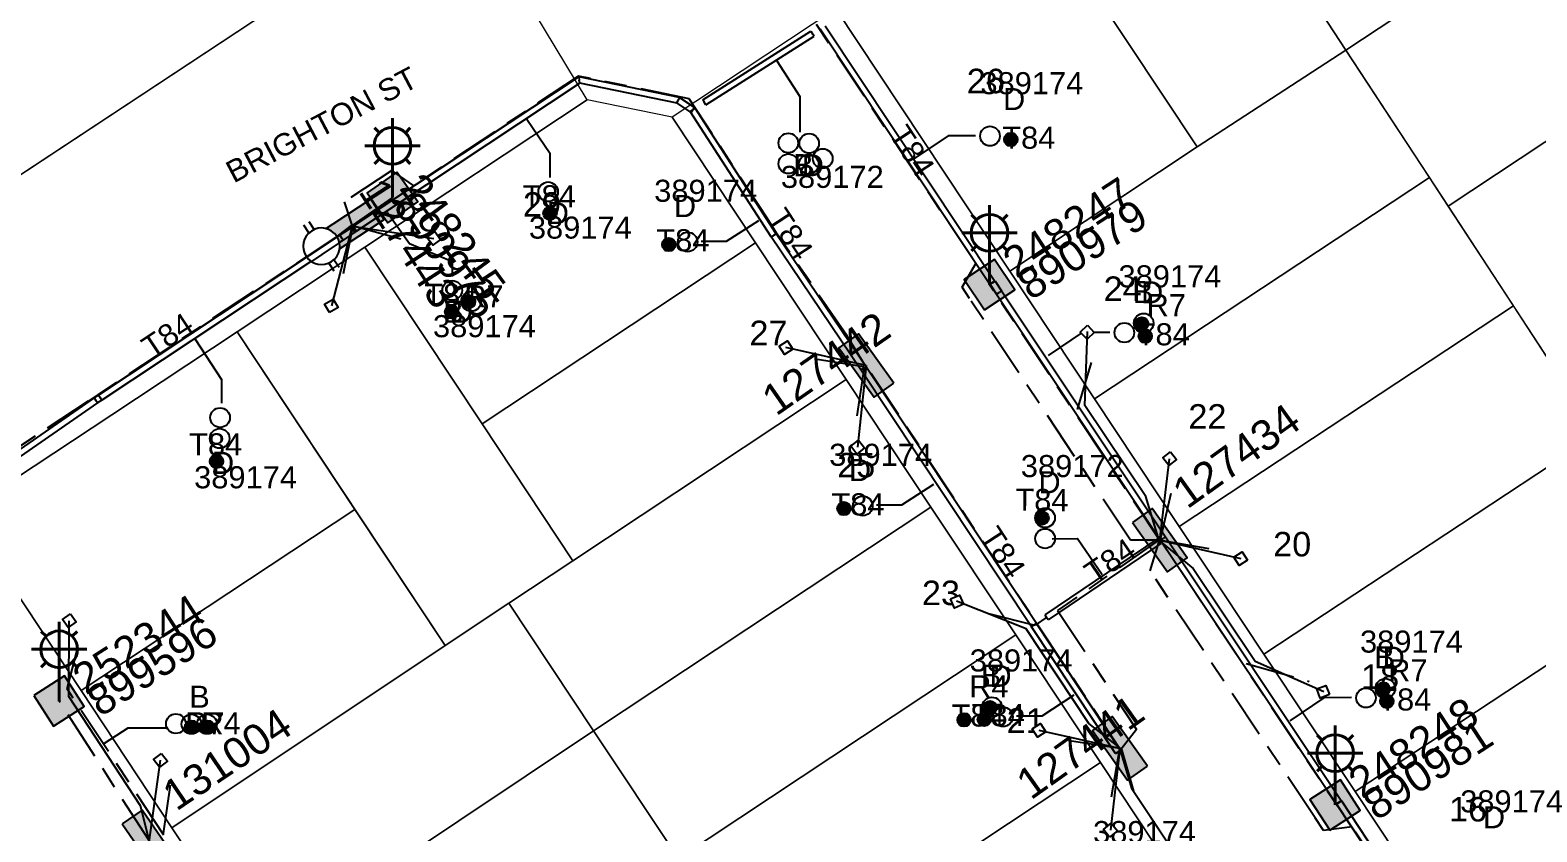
# Model space of a CAD drawing. Header units: metres. Extents: x 302064 to 304096, y 6268242 to 6271990.
# Drawn here: x 302904.3 to 303027.2, y 6270775.9 to 6270841.3 of the extents above; entities that cross this region are included whole.
import ezdxf
from ezdxf.enums import TextEntityAlignment as Align

# ---------------------------------------------------------------- set-up
doc = ezdxf.new("R2010")
doc.units = ezdxf.units.M
doc.linetypes.add('Cable Exist UG', pattern=[8.2, 4, -1.2, 1.8, -1.2])
doc.layers.get('0').update_dxf_attribs({"color": 6})
for name, color, linetype in [('_User Miscellaneous12', 7, 'Continuous'), ('_User_LV_Exist', 7, 'Continuous'), ('Duct_SP_EXT', 7, 'Continuous'), ('Equip_LV_EXT', 7, 'Continuous'), ('Equip_SP_SL_EXT', 7, 'Continuous'), ('Mains_LV_EXT', 5, 'Continuous'), ('Mains_LV_SL_EXT', 4, 'Continuous'), ('Services_SP_EXT', 7, 'Continuous'), ('SupportsUG_SP_LV_EXT', 7, 'Continuous'), ('SupportsUG_SP_LV_SL_EXT', 7, 'Continuous'), ('Trench_SP_EXT', 7, 'Continuous')]:
    doc.layers.add(name, color=color, linetype=linetype)
doc.layers.add('Cadastre Land Parcels_SP_EXT', color=7, linetype='Continuous', lineweight=5)
doc.layers.add('Cadastre Roads_SP_EXT', color=9, linetype='Continuous', lineweight=5)
doc.styles.add('COLUMN_LABEL', font='arial.ttf')
doc.styles.add('iecARIAL', font='arial.ttf', dxfattribs={"height": 2})
doc.styles.add('POLE_LABEL', font='arial.ttf')
doc.styles.get("Standard").update_dxf_attribs({"font": 'arial.ttf'})

# ---------------------------------------------------------------- blocks, each defined once
blk = doc.blocks.new('COLUMN_EXT')
blk.add_hatch(color=256).paths.add_polyline_path([(-1.49, 1.48), (-1.49, -1.49), (1.48, -1.49), (1.48, 1.48)])
blk.add_lwpolyline([(-1.49, -1.49), (1.48, -1.49), (1.48, 1.48), (-1.49, 1.48)], close=True)
for tag, height, style, flags, p in [('ASSET_NUM', 2.5, 'COLUMN_LABEL', 8, (2, 2)), ('STRUCTURE_PLANT_NUMBER', 0.2, 'POLE_LABEL', 9, (1.81, 0.03)), ('STREET_CODE', 0.2, 'COLUMN_LABEL', 9, (1.81, -0.2))]:
    blk.add_attdef(tag, text='', height=height, dxfattribs=dict(style=style, flags=flags)).set_placement(p, align=Align.MIDDLE_LEFT)
at = {"flags": 9}
for tag, p in [('COLUMN_TYPE', (1.81, -0.4)), ('OWNED_BY', (1.81, -0.6)), ('STATE', (1.81, -0.8)), ('USAGE', (1.81, -1)), ('LEGEND', (1.81, -1.2)), ('STREETNAME', (1.81, -1.6)), ('SUBURB', (1.81, -1.8)), ('LOCATION', (1.81, -1.4)), ('NOTES', (1.81, -2))]:
    blk.add_attdef(tag, text='', height=0.2, dxfattribs=at).set_placement(p, align=Align.MIDDLE_LEFT)
at = {"flags": 1}
blk.add_attdef('Z', (1.81, -2.35), '', height=0.2, dxfattribs=at)
blk = doc.blocks.new('PILLAR_EXT')
blk.add_hatch(color=256).paths.add_polyline_path([(-2.475, 0.99), (-2.475, -0.99), (2.475, -0.99), (2.475, 0.99)])
blk.add_lwpolyline([(-2.475, -0.99), (2.475, -0.99), (2.475, 0.99), (-2.475, 0.99)], close=True)
at = {"style": 'iecARIAL', "flags": 8}
blk.add_attdef('ASSET_NUM', (1.5, 3.5), '', height=2.5, dxfattribs=at)
for tag, p, flags in [('OWNED_BY', (0, -0.2), 9), ('STATE', (0, -0.4), 9), ('SUPPORT_TYPE', (0, -0.6), 9), ('USAGE', (0, -0.8), 9), ('LEGEND', (0, -1), 9), ('LOCATION', (0, -1.2), 9), ('NOTES', (0, -1.4), 9), ('STREETNAME', (0, -1.8), 9), ('SUBURB', (0, -2), 1), ('PARENT', (0, -1.6), 9)]:
    blk.add_attdef(tag, p, '', height=0.2, dxfattribs=dict(flags=flags))
blk = doc.blocks.new('DUCT_EXT')
blk.add_circle((0, 0.8), 0.8)
at = {"flags": 1}
blk.add_attdef('Z', (0, 0), '', height=0.2, dxfattribs=at)
at = {"flags": 9}
for tag, p in [('DUCT_CODE', (0, 0)), ('XSECT_TYPE', (0, -0.2)), ('STATE', (0, -0.6)), ('FB_REFERENCE', (0, -0.4)), ('NOTES', (0, -0.8))]:
    blk.add_attdef(tag, text='', height=0.2, dxfattribs=at).set_placement(p, align=Align.MIDDLE_LEFT)
blk = doc.blocks.new('SL_LANTERN_EXT')
at = {"lineweight": 40}
for p, q in [((0, 1.97), (0, 6.47)), ((-1.46, 5.68), (-1.06, 5.28)), ((1.46, 5.68), (1.06, 5.28)), ((-2.25, 4.22), (2.25, 4.22)), ((-1.46, 2.76), (-1.06, 3.16)), ((0, 0), (0, 2.72)), ((1.46, 2.76), (1.06, 3.16))]:
    blk.add_line(p, q, dxfattribs=at)
blk.add_circle((0, 4.22), 1.5, dxfattribs=at)
at = {"style": 'iecARIAL', "flags": 8}
blk.add_attdef('ASSET_NUM', (1.5, 1.5), '', height=2.5, dxfattribs=at)
for tag, p, height, flags in [('CONSTRUCTED_VOLTAGE', (0.98, -0.65), 0.2, 9), ('CONTROL_TYPE', (0.98, -0.85), 0.2, 9), ('LANTERN_PURPOSE', (0.98, -1.05), 0.2, 9), ('LANTERN_TYPE', (0.98, -1.25), 0.2, 9), ('LNUMBER', (2.18, -3.25), 2.5, 8), ('OPERATING_VOLTAGE', (0.98, -1.65), 0.2, 9), ('ORIENTATION', (0.98, -1.85), 0.2, 9), ('OWNED_BY', (0.98, -2.05), 0.2, 9), ('STATE', (0.98, -2.25), 0.2, 9), ('NO_PHASES', (0.98, -1.45), 0.2, 9), ('USAGE', (0.98, -2.45), 0.2, 9), ('CEXIST', (0.98, -2.65), 0.2, 9), ('CNEW', (0.98, -2.85), 0.2, 9), ('CNUMBER', (0.98, -3.05), 0.2, 9), ('CREMOVE', (0.98, -3.25), 0.2, 9), ('CREPLACE', (0.98, -3.45), 0.2, 9), ('LKINGHEIGHT', (0.98, -3.65), 0.2, 9), ('LBRACKET', (0.98, -3.85), 0.2, 9), ('LBRACKETVOCAB', (0.98, -4.05), 0.2, 9), ('LCATEGORY', (0.98, -4.25), 0.2, 9), ('LCHARGE1', (0.98, -4.45), 0.2, 9), ('LCHARGE1PERCENT', (0.98, -4.65), 0.2, 9), ('LCHARGE2', (0.98, -4.85), 0.2, 9), ('LCHARGE2PERCENT', (0.98, -5.05), 0.2, 9), ('LCHARGE3', (0.98, -5.25), 0.2, 9), ('LCHARGE3PERCENT', (0.98, -5.45), 0.2, 9), ('LEXIST', (0.98, -5.65), 0.2, 9), ('LLAMP', (0.98, -5.85), 0.2, 9), ('LLAMPVOCAB', (0.98, -6.05), 0.2, 9), ('LMAST', (0.98, -6.25), 0.2, 9), ('LMASTVOCAB', (0.98, -6.45), 0.2, 9), ('LNEW', (0.98, -6.65), 0.2, 9), ('LANTNUMBER', (0.98, -6.85), 0.2, 9), ('LOUTREACH', (0.98, -7.25), 0.2, 9), ('LOUTREACHVOCAB', (0.98, -7.45), 0.2, 9), ('LRATECODE', (0.98, -7.65), 0.2, 9), ('LREMOVE', (0.98, -7.85), 0.2, 9), ('LREPLACE', (0.98, -8.05), 0.2, 9), ('LTYPE', (0.98, -8.25), 0.2, 9), ('LTYPEVOCAB', (0.98, -8.45), 0.2, 9), ('LEGEND', (0.98, -8.65), 0.2, 9), ('STREETNAME', (0.98, -9.25), 0.2, 9), ('SUBURB', (0.98, -9.45), 0.2, 1), ('LOCATION', (0.98, -8.85), 0.2, 9), ('NOTES', (0.98, -9.05), 0.2, 9)]:
    blk.add_attdef(tag, p, '', height=height, dxfattribs=dict(flags=flags))
blk = doc.blocks.new('CCP_EXT')
at = {"flags": 9}
for tag, p in [('STATE', (0, -1.8)), ('LEGEND', (0, -1.4)), ('LIFE_SUPPORT', (0, -1.6)), ('NOTES', (0, -2))]:
    blk.add_attdef(tag, text='', height=0.2, dxfattribs=at).set_placement(p, align=Align.MIDDLE_LEFT)
blk.add_wipeout([(0, 0.57), (0.57, 0), (0, -0.57), (-0.57, 0)])
blk.add_lwpolyline([(-0.57, 0), (0, 0.57), (0.57, 0), (0, -0.57), (-0.57, 0)])
at = {"flags": 1}
blk.add_attdef('Z', (0, 0), '', height=0.2, dxfattribs=at)
at = {"flags": 9}
for tag, p in [('CCP_TYPE', (0, 0)), ('CONSTRUCTED_VOLTAGE', (0, -0.2)), ('OPERATING_VOLTAGE', (0, -0.6)), ('ORIENTATION', (0, -0.8)), ('OWNED_BY', (0, -1)), ('NO_PHASES', (0, -0.4)), ('USAGE', (0, -1.2))]:
    blk.add_attdef(tag, text='', height=0.2, dxfattribs=at).set_placement(p, align=Align.MIDDLE_LEFT)
blk = doc.blocks.new('LV_UG_LINKS_OPEN_EXT')
for p, q in [((-0.25, 1.47), (-0.25, 2.22)), ((0.25, 1.47), (0.25, 2.22)), ((-0.25, -1.47), (-0.25, -2.22)), ((0.25, -1.47), (0.25, -2.22))]:
    blk.add_line(p, q)
at = {"flags": 9}
for tag, p in [('ACTUAL_STATUS', (0, 0)), ('CONSTRUCTED_VOLTAGE', (0, -0.2)), ('OPERATING_VOLTAGE', (0, -0.6)), ('ORIENTATION', (0, -0.8)), ('STATE', (0, -1)), ('SWITCH_TYPE', (0, -1.2)), ('NO_PHASES', (0, -0.4)), ('USAGE', (0, -1.4)), ('NOTES', (0, -1.6))]:
    blk.add_attdef(tag, text='', height=0.2, dxfattribs=at).set_placement(p, align=Align.MIDDLE_LEFT)
at = {"flags": 1}
blk.add_attdef('Z', (0, 0), '', height=0.2, dxfattribs=at)
blk.add_wipeout([(-0.25, 1.47), (-0.43, 1.43), (-0.61, 1.36), (-0.77, 1.28), (-0.93, 1.17), (-1.07, 1.05), (-1.19, 0.9), (-1.29, 0.75), (-1.38, 0.58), (-1.44, 0.4), (-1.48, 0.22), (-1.49, 0.03), (-1.49, -0.16), (-1.45, -0.34), (-1.4, -0.52), (-1.32, -0.69), (-1.23, -0.85), (-1.11, -1), (-0.98, -1.13), (-0.83, -1.24), (-0.66, -1.34), (-0.49, -1.41), (-0.31, -1.46), (-0.13, -1.49), (0.06, -1.49), (0.25, -1.47), (0.43, -1.43), (0.61, -1.36), (0.77, -1.28), (0.93, -1.17), (1.07, -1.05), (1.19, -0.9), (1.29, -0.75), (1.38, -0.58), (1.44, -0.4), (1.48, -0.22), (1.49, -0.03), (1.49, 0.16), (1.45, 0.34), (1.4, 0.52), (1.32, 0.69), (1.23, 0.85), (1.11, 1), (0.98, 1.13), (0.83, 1.24), (0.66, 1.34), (0.49, 1.41), (0.31, 1.46), (0.13, 1.49), (-0.06, 1.49)])
blk.add_lwpolyline([(0, -1.49, 1), (0, 1.49, 1)], format="xyb", close=True)
blk = doc.blocks.new('CABLE_LARGE_EXT')
h = blk.add_hatch(color=256)
edge = h.paths.add_edge_path()
edge.add_arc((0, 0.55), 0.55, 0, 360)
blk.add_circle((0, 0.55), 0.55)
at = {"flags": 1}
blk.add_attdef('Z', (0, 0), '', height=0.2, dxfattribs=at)
at = {"flags": 9}
for tag, p in [('COND_CODE', (0, 0)), ('STATE', (0, -0.4)), ('XSECT_SIZE', (0, -0.6)), ('FB_REFERENCE', (0, -0.2)), ('NOTES', (0, -0.8))]:
    blk.add_attdef(tag, text='', height=0.2, dxfattribs=at).set_placement(p, align=Align.MIDDLE_LEFT)

msp = doc.modelspace()

# ---------------------------------------------------------------- linework, layer by layer
at = {"layer": '_User Miscellaneous12'}
for p, q in [((302959.1448, 6270835.587), (302967.9637, 6270841.1692)), ((302967.9637, 6270841.1692), (302968.0921, 6270840.9664)), ((302968.2204, 6270840.7636), (302968.0921, 6270840.9664)), ((302968.721, 6270841.3579), (302982.5705, 6270820.5412)), ((302969.1207, 6270841.6238), (302982.9722, 6270820.8039)), ((302959.4016, 6270835.1814), (302968.2204, 6270840.7636)), ((302949.0292, 6270837.4448), (302933.8534, 6270827.3893)), ((302957.2471, 6270835.7689), (302949.0292, 6270837.4448)), ((302949.0292, 6270837.4448), (302949.0788, 6270837.1897)), ((302949.1283, 6270836.9347), (302934.1186, 6270826.9892)), ((302949.1283, 6270836.9347), (302949.0788, 6270837.1897)), ((302957.0588, 6270835.3174), (302949.1283, 6270836.9347)), ((302957.0196, 6270835.3436), (302957.153, 6270835.5431)), ((302958.1945, 6270834.5585), (302957.0196, 6270835.3436)), ((302957.0196, 6270835.3436), (302957.0588, 6270835.3174)), ((302957.0588, 6270835.3174), (302957.153, 6270835.5431)), ((302957.2471, 6270835.7689), (302957.153, 6270835.5431)), ((302957.2863, 6270835.7427), (302957.153, 6270835.5431)), ((302957.2863, 6270835.7427), (302957.2471, 6270835.7689)), ((302958.4612, 6270834.9576), (302957.2863, 6270835.7427)), ((302958.4612, 6270834.9576), (302958.3279, 6270834.7581)), ((302958.5296, 6270834.8881), (302958.3279, 6270834.7581)), ((302965.1244, 6270824.6584), (302958.5296, 6270834.8881)), ((302959.1448, 6270835.587), (302959.2732, 6270835.3842)), ((302959.4016, 6270835.1814), (302959.2732, 6270835.3842)), ((302958.1262, 6270834.628), (302958.3279, 6270834.7581)), ((302964.7238, 6270824.3939), (302958.1262, 6270834.628)), ((302958.1945, 6270834.5585), (302958.3279, 6270834.7581)), ((302933.8534, 6270827.3893), (302933.986, 6270827.1893)), ((302933.8534, 6270827.3893), (302933.986, 6270827.1893)), ((302934.1186, 6270826.9892), (302933.986, 6270827.1893)), ((302934.1186, 6270826.9892), (302933.986, 6270827.1893)), ((302964.7238, 6270824.3939), (302964.9241, 6270824.5261)), ((302965.1244, 6270824.6584), (302964.9241, 6270824.5261)), ((302982.5705, 6270820.5412), (302982.7714, 6270820.6726)), ((302982.5705, 6270820.5412), (302982.584, 6270820.5201)), ((302982.584, 6270820.5201), (302982.7859, 6270820.6499)), ((302982.586, 6270820.5171), (302982.7859, 6270820.6499)), ((302982.586, 6270820.5171), (302983.1076, 6270819.7314)), ((302982.9722, 6270820.8039), (302982.7714, 6270820.6726)), ((302982.9859, 6270820.7826), (302982.7859, 6270820.6499)), ((302982.9879, 6270820.7796), (302982.7859, 6270820.6499)), ((302982.9722, 6270820.8039), (302982.9879, 6270820.7796)), ((302982.9859, 6270820.7826), (302983.5075, 6270819.9969)), ((302983.1076, 6270819.7314), (302983.3076, 6270819.8641)), ((302983.1076, 6270819.7314), (302983.1077, 6270819.7312)), ((302983.1077, 6270819.7312), (302983.3076, 6270819.8641)), ((302983.5074, 6270819.9971), (302983.3076, 6270819.8641)), ((302983.5075, 6270819.9969), (302983.3076, 6270819.8641)), ((302983.5075, 6270819.9969), (302983.5074, 6270819.9971)), ((302972.0469, 6270813.5623), (302972.2469, 6270813.695)), ((302972.0481, 6270813.5606), (302972.2469, 6270813.695)), ((302972.4457, 6270813.8295), (302972.2469, 6270813.695)), ((302972.4469, 6270813.8277), (302972.2469, 6270813.695)), ((302909.8734, 6270811.5002), (302909.5223, 6270811.2676)), ((302909.8734, 6270811.5002), (302910.006, 6270811.3001)), ((302909.5223, 6270811.2676), (302909.5203, 6270811.2662)), ((302909.5203, 6270811.2662), (302909.6549, 6270811.0675)), ((302909.5223, 6270811.2676), (302909.6549, 6270811.0675)), ((302909.7874, 6270810.8674), (302909.6549, 6270811.0675)), ((302909.7894, 6270810.8688), (302909.6549, 6270811.0675)), ((302910.1385, 6270811.1001), (302909.7874, 6270810.8674)), ((302909.7874, 6270810.8674), (302909.7894, 6270810.8688)), ((302910.1385, 6270811.1001), (302910.006, 6270811.3001)), ((302996.246, 6270799.799), (302987.0547, 6270793.5721)), ((302996.5153, 6270799.4016), (302987.3239, 6270793.1747)), ((302996.246, 6270799.799), (302996.3807, 6270799.6003)), ((302996.5153, 6270799.4016), (302996.3807, 6270799.6003)), ((302996.4864, 6270799.6723), (302996.6861, 6270799.8055)), ((302996.4864, 6270799.6724), (302996.6861, 6270799.8055)), ((302996.8858, 6270799.9386), (302996.6861, 6270799.8055)), ((302996.8858, 6270799.9386), (302996.6861, 6270799.8055)), ((302987.0547, 6270793.5721), (302987.1893, 6270793.3734)), ((302987.3239, 6270793.1747), (302987.1893, 6270793.3734)), ((302985.9549, 6270792.6006), (302986.1549, 6270792.7333)), ((302985.9549, 6270792.6006), (302986.1549, 6270792.7333)), ((302986.3548, 6270792.866), (302986.1549, 6270792.7333)), ((302986.3549, 6270792.866), (302986.1549, 6270792.7333)), ((302992.8147, 6270782.2633), (302993.0147, 6270782.396)), ((302993.2147, 6270782.5287), (302993.0147, 6270782.396)), ((303010.8064, 6270778.1835), (303011.0067, 6270778.3157)), ((303010.8353, 6270778.1394), (303011.0361, 6270778.2707)), ((303010.8359, 6270778.1384), (303011.0361, 6270778.2707)), ((303011.207, 6270778.448), (303011.0067, 6270778.3157)), ((303011.2363, 6270778.4031), (303011.0361, 6270778.2707)), ((303011.237, 6270778.4021), (303011.0361, 6270778.2707)), ((303011.207, 6270778.448), (303011.237, 6270778.4021)), ((303011.2363, 6270778.4031), (303025.1207, 6270757.402)), ((303010.8064, 6270778.1835), (303010.8353, 6270778.1394)), ((303010.8359, 6270778.1384), (303024.7203, 6270757.1373))]:
    msp.add_line(p, q, dxfattribs=at)
at = {"layer": '_User_LV_Exist', "linetype": 'Cable Exist UG'}
msp.add_lwpolyline([(302996.3754, 6270799.7071), (302988.0896, 6270793.9379), (302988.0896, 6270793.9379), (302994.5108, 6270784.2399), (302993.2666, 6270782.6271)], dxfattribs=at)
at = {"layer": 'Cadastre Land Parcels_SP_EXT', "linetype": 'Continuous'}
for points in [[(302950.109, 6270860.226), (302889.722, 6270951.817), (302859.231, 6270931.444), (302822.447, 6270907.163), (302846.934, 6270870.144), (302882.874, 6270815.858), (302950.109, 6270860.226)], [(303025.1851, 6270848.6413), (303008.3222, 6270874.4059), (302994.7349, 6270865.4022), (303011.6018, 6270839.6416), (303025.1851, 6270848.6413)], [(303011.6018, 6270839.6416), (302994.7349, 6270865.4022), (302982.5091, 6270857.3016), (302999.4734, 6270831.7389), (303011.6018, 6270839.6416)], [(302999.4734, 6270831.7389), (302982.5091, 6270857.3016), (302971.3932, 6270849.936), (302969.9893, 6270843.0079), (302984.1858, 6270821.6091), (302999.4734, 6270831.7389)], [(303047.4428, 6270845.1489), (303039.1153, 6270857.8718), (303025.1851, 6270848.6413), (303011.6018, 6270839.6416), (303019.931, 6270826.9207), (303047.4428, 6270845.1489)], [(303056.2373, 6270831.7126), (303047.4428, 6270845.1489), (303019.931, 6270826.9207), (303028.7271, 6270813.4864), (303056.2373, 6270831.7126)], [(303018.4116, 6270829.2405), (303011.6018, 6270839.6416), (302999.4734, 6270831.7389), (302984.1858, 6270821.6091), (302991.0957, 6270811.1933), (303018.4116, 6270829.2405)], [(302963.4479, 6270823.9312), (302956.6538, 6270834.1713), (302949.7199, 6270835.5762), (302931.5886, 6270823.5617), (302941.1473, 6270809.1537), (302963.4479, 6270823.9312)], [(303025.266, 6270818.7718), (303019.931, 6270826.9207), (303018.4116, 6270829.2405), (302991.0957, 6270811.1933), (302998.0055, 6270800.7784), (303025.266, 6270818.7718)], [(302970.8495, 6270812.7726), (302963.4479, 6270823.9312), (302941.1473, 6270809.1537), (302948.5497, 6270797.9971), (302970.8495, 6270812.7726)], [(302943.3395, 6270794.5451), (302948.5497, 6270797.9971), (302941.1473, 6270809.1537), (302931.5886, 6270823.5617), (302921.1682, 6270816.6579), (302938.1285, 6270791.0932), (302943.3395, 6270794.5451)], [(303032.1204, 6270808.303), (303028.7271, 6270813.4864), (303025.266, 6270818.7718), (302998.0055, 6270800.7784), (303004.9162, 6270790.3616), (303032.1204, 6270808.303)], [(302930.7733, 6270802.1791), (302921.1682, 6270816.6579), (302910.9448, 6270809.8834), (302903.0319, 6270804.6393), (302901.6373, 6270797.6756), (302908.4444, 6270787.4039), (302930.7733, 6270802.1791)], [(302977.7593, 6270802.3577), (302970.8495, 6270812.7726), (302948.5497, 6270797.9971), (302943.3395, 6270794.5451), (302950.2494, 6270784.1304), (302977.7593, 6270802.3577)], [(303039.4872, 6270797.0512), (303037.0553, 6270800.7655), (303032.1204, 6270808.303), (303004.9162, 6270790.3616), (303012.3426, 6270779.1667), (303039.4872, 6270797.0512)], [(302938.1285, 6270791.0932), (302930.7733, 6270802.1791), (302908.4444, 6270787.4039), (302915.8608, 6270776.2128), (302938.1285, 6270791.0932)], [(302984.6692, 6270791.9419), (302977.7593, 6270802.3577), (302950.2494, 6270784.1304), (302957.1593, 6270773.7135), (302984.6692, 6270791.9419)], [(303046.3416, 6270786.5834), (303045.3844, 6270788.0446), (303039.4872, 6270797.0512), (303012.3426, 6270779.1667), (303019.2532, 6270768.7518), (303046.3416, 6270786.5834)], [(302950.2494, 6270784.1304), (302943.3395, 6270794.5451), (302938.1285, 6270791.0932), (302915.8608, 6270776.2128), (302922.7839, 6270765.7665), (302950.2494, 6270784.1304)], [(302991.5799, 6270781.527), (302984.6692, 6270791.9419), (302957.1593, 6270773.7135), (302964.0708, 6270763.2987), (302991.5799, 6270781.527)], [(302957.1593, 6270773.7135), (302950.2494, 6270784.1304), (302922.7839, 6270765.7665), (302929.7078, 6270755.3201), (302957.1593, 6270773.7135)], [(302999.0063, 6270770.3311), (302991.5799, 6270781.527), (302964.0708, 6270763.2987), (302971.4972, 6270752.1048), (302999.0063, 6270770.3311)]]:
    msp.add_lwpolyline(points, close=True, dxfattribs=at)
at = {"layer": 'Duct_SP_EXT'}
for p, q in [((302959.1448, 6270835.587), (302967.9637, 6270841.1692)), ((302967.9637, 6270841.1692), (302968.0921, 6270840.9664)), ((302968.2204, 6270840.7636), (302968.0921, 6270840.9664)), ((302968.721, 6270841.3579), (302982.5705, 6270820.5412)), ((302969.1207, 6270841.6238), (302982.9722, 6270820.8039)), ((302959.4016, 6270835.1814), (302968.2204, 6270840.7636)), ((302949.0292, 6270837.4448), (302933.8534, 6270827.3893)), ((302957.2471, 6270835.7689), (302949.0292, 6270837.4448)), ((302949.0292, 6270837.4448), (302949.0788, 6270837.1897)), ((302949.1283, 6270836.9347), (302934.1186, 6270826.9892)), ((302949.1283, 6270836.9347), (302949.0788, 6270837.1897)), ((302957.0588, 6270835.3174), (302949.1283, 6270836.9347)), ((302957.0196, 6270835.3436), (302957.153, 6270835.5431)), ((302958.1945, 6270834.5585), (302957.0196, 6270835.3436)), ((302957.0196, 6270835.3436), (302957.0588, 6270835.3174)), ((302957.0588, 6270835.3174), (302957.153, 6270835.5431)), ((302957.2471, 6270835.7689), (302957.153, 6270835.5431)), ((302957.2863, 6270835.7427), (302957.153, 6270835.5431)), ((302957.2863, 6270835.7427), (302957.2471, 6270835.7689)), ((302958.4612, 6270834.9576), (302957.2863, 6270835.7427)), ((302958.4612, 6270834.9576), (302958.3279, 6270834.7581)), ((302958.5296, 6270834.8881), (302958.3279, 6270834.7581)), ((302965.1244, 6270824.6584), (302958.5296, 6270834.8881)), ((302959.1448, 6270835.587), (302959.2732, 6270835.3842)), ((302959.4016, 6270835.1814), (302959.2732, 6270835.3842)), ((302958.1262, 6270834.628), (302958.3279, 6270834.7581)), ((302964.7238, 6270824.3939), (302958.1262, 6270834.628)), ((302958.1945, 6270834.5585), (302958.3279, 6270834.7581)), ((302933.8534, 6270827.3893), (302933.986, 6270827.1893)), ((302933.8534, 6270827.3893), (302933.986, 6270827.1893)), ((302934.1186, 6270826.9892), (302933.986, 6270827.1893)), ((302934.1186, 6270826.9892), (302933.986, 6270827.1893)), ((302964.7238, 6270824.3939), (302964.9241, 6270824.5261)), ((302965.1244, 6270824.6584), (302964.9241, 6270824.5261)), ((302982.5705, 6270820.5412), (302982.7714, 6270820.6726)), ((302982.5705, 6270820.5412), (302982.584, 6270820.5201)), ((302982.584, 6270820.5201), (302982.7859, 6270820.6499)), ((302982.586, 6270820.5171), (302982.7859, 6270820.6499)), ((302982.586, 6270820.5171), (302983.1076, 6270819.7314)), ((302982.9722, 6270820.8039), (302982.7714, 6270820.6726)), ((302982.9859, 6270820.7826), (302982.7859, 6270820.6499)), ((302982.9879, 6270820.7796), (302982.7859, 6270820.6499)), ((302982.9722, 6270820.8039), (302982.9879, 6270820.7796)), ((302982.9859, 6270820.7826), (302983.5075, 6270819.9969)), ((302983.1076, 6270819.7314), (302983.3076, 6270819.8641)), ((302983.1076, 6270819.7314), (302983.1077, 6270819.7312)), ((302983.1077, 6270819.7312), (302983.3076, 6270819.8641)), ((302983.5074, 6270819.9971), (302983.3076, 6270819.8641)), ((302983.5075, 6270819.9969), (302983.3076, 6270819.8641)), ((302983.5075, 6270819.9969), (302983.5074, 6270819.9971)), ((302972.0469, 6270813.5623), (302972.2469, 6270813.695)), ((302972.0481, 6270813.5606), (302972.2469, 6270813.695)), ((302972.4457, 6270813.8295), (302972.2469, 6270813.695)), ((302972.4469, 6270813.8277), (302972.2469, 6270813.695)), ((302909.8734, 6270811.5002), (302909.5223, 6270811.2676)), ((302909.8734, 6270811.5002), (302910.006, 6270811.3001)), ((302909.5223, 6270811.2676), (302909.5203, 6270811.2662)), ((302909.5203, 6270811.2662), (302909.6549, 6270811.0675)), ((302909.5223, 6270811.2676), (302909.6549, 6270811.0675)), ((302909.7874, 6270810.8674), (302909.6549, 6270811.0675)), ((302909.7894, 6270810.8688), (302909.6549, 6270811.0675)), ((302910.1385, 6270811.1001), (302909.7874, 6270810.8674)), ((302909.7874, 6270810.8674), (302909.7894, 6270810.8688)), ((302910.1385, 6270811.1001), (302910.006, 6270811.3001)), ((302996.246, 6270799.799), (302987.0547, 6270793.5721)), ((302996.5153, 6270799.4016), (302987.3239, 6270793.1747)), ((302996.246, 6270799.799), (302996.3807, 6270799.6003)), ((302996.5153, 6270799.4016), (302996.3807, 6270799.6003)), ((302996.4864, 6270799.6723), (302996.6861, 6270799.8055)), ((302996.4864, 6270799.6724), (302996.6861, 6270799.8055)), ((302996.8858, 6270799.9386), (302996.6861, 6270799.8055)), ((302996.8858, 6270799.9386), (302996.6861, 6270799.8055)), ((302987.0547, 6270793.5721), (302987.1893, 6270793.3734)), ((302987.3239, 6270793.1747), (302987.1893, 6270793.3734)), ((302985.9549, 6270792.6006), (302986.1549, 6270792.7333)), ((302985.9549, 6270792.6006), (302986.1549, 6270792.7333)), ((302986.3548, 6270792.866), (302986.1549, 6270792.7333)), ((302986.3549, 6270792.866), (302986.1549, 6270792.7333)), ((302992.8147, 6270782.2633), (302993.0147, 6270782.396)), ((302993.2147, 6270782.5287), (302993.0147, 6270782.396)), ((303010.8064, 6270778.1835), (303011.0067, 6270778.3157)), ((303010.8353, 6270778.1394), (303011.0361, 6270778.2707)), ((303010.8359, 6270778.1384), (303011.0361, 6270778.2707)), ((303011.207, 6270778.448), (303011.0067, 6270778.3157)), ((303011.2363, 6270778.4031), (303011.0361, 6270778.2707)), ((303011.237, 6270778.4021), (303011.0361, 6270778.2707)), ((303011.207, 6270778.448), (303011.237, 6270778.4021)), ((303011.2363, 6270778.4031), (303025.1207, 6270757.402)), ((303010.8064, 6270778.1835), (303010.8353, 6270778.1394)), ((303010.8359, 6270778.1384), (303024.7203, 6270757.1373))]:
    msp.add_line(p, q, dxfattribs=at)
for points in [[(302967.0979, 6270832.9387), (302967.0979, 6270835.8236), (302965.2065, 6270838.7223)], [(302946.6912, 6270829.2585), (302946.6912, 6270831.1633), (302944.8088, 6270833.9625)], [(302981.3819, 6270832.6403), (302979.1608, 6270832.6403), (302976.3682, 6270830.755)], [(302938.7273, 6270821.1696), (302938.7273, 6270822.3557), (302935.2385, 6270823.8456), (302933.4094, 6270826.386)], [(302959.0194, 6270824.0588), (302961.0961, 6270824.0588), (302963.7144, 6270825.7472)], [(302992.3361, 6270816.6082), (302990.0992, 6270816.6059), (302987.3264, 6270814.7218)], [(302919.9354, 6270810.8429), (302919.9354, 6270812.7477), (302917.7668, 6270816.0452)], [(302973.3042, 6270802.5405), (302975.3828, 6270802.5438), (302977.9986, 6270804.2317)], [(302987.6444, 6270799.7921), (302989.7048, 6270799.8046), (302991.7208, 6270796.8713)], [(302984.7424, 6270785.3461), (302986.8256, 6270785.3546), (302989.4453, 6270787.0496)], [(303012.0415, 6270786.8275), (303009.8028, 6270786.8232), (303007.0269, 6270784.9438)], [(302915.4075, 6270784.3451), (302912.2721, 6270784.3451), (302910.3348, 6270783.0825)]]:
    msp.add_lwpolyline(points, dxfattribs=at)
at = {"layer": 'Mains_LV_EXT', "linetype": 'Cable Exist UG'}
msp.add_lwpolyline([(302996.3754, 6270799.7071), (302988.0896, 6270793.9379), (302988.0896, 6270793.9379), (302994.5108, 6270784.2399), (302993.2666, 6270782.6271)], dxfattribs=at)
at = {"layer": 'Trench_SP_EXT', "linetype": 'Cable Exist UG'}
for points in [[(302930.5979, 6270825.3021), (302929.7849, 6270821.2373)], [(302930.6657, 6270825.3021), (302934.6965, 6270824.1843)], [(302972.2753, 6270813.7996), (302967.9254, 6270814.495)], [(302989.6996, 6270810.3227), (302990.932, 6270814.4531)], [(302972.3092, 6270813.7659), (302971.6309, 6270809.2557)], [(302996.4443, 6270799.6096), (302997.5099, 6270804.1709)], [(302996.4805, 6270799.6826), (303000.9452, 6270798.907)], [(302986.2438, 6270792.7093), (302981.8704, 6270793.8191)], [(302987.2075, 6270793.4006), (302986.2619, 6270792.7457)], [(302907.3017, 6270787.5359), (302908.1616, 6270790.8184)], [(302993.1698, 6270782.6886), (302988.1555, 6270783.4513)], [(302993.129, 6270782.6596), (302992.2959, 6270777.7229)], [(302915.174, 6270775.7409), (302915.7485, 6270779.703)]]:
    msp.add_lwpolyline(points, dxfattribs=at)

# ---------------------------------------------------------------- block references
at = {"layer": 'Duct_SP_EXT'}
for name, p, rotation in [('DUCT_EXT', (302965.3276, 6270832.0601), 269.9999999999998), ('DUCT_EXT', (302967.0252, 6270832.0293), 269.9999999999998), ('DUCT_EXT', (302965.3276, 6270830.3632), 269.9999999999998), ('DUCT_EXT', (302966.9913, 6270830.3306), 269.9999999999998), ('DUCT_EXT', (302968.9349, 6270831.5928), 179.725597168341), ('DUCT_EXT', (302945.7391, 6270828.0797), 269.9756500414379), ('CABLE_LARGE_EXT', (302946.1412, 6270826.3306), 269.9756500414379), ('CABLE_LARGE_EXT', (302955.8331, 6270823.7778), 269.9756500414379), ('DUCT_EXT', (302957.114, 6270823.9939), 269.7255970349405), ('DUCT_EXT', (302937.9187, 6270820.0395), 269.9756500414379), ('CABLE_LARGE_EXT', (302938.1176, 6270818.2904), 269.9756500414379), ('DUCT_EXT', (302939.4636, 6270819.1453), 269.7255970349405), ('CABLE_LARGE_EXT', (302939.4999, 6270819.1271), 269.9756500414379), ('DUCT_EXT', (302994.3064, 6270817.3715), 269.7255970349405), ('CABLE_LARGE_EXT', (302994.3969, 6270817.3077), 269.9756500414379), ('DUCT_EXT', (302918.9831, 6270809.6641), 269.9756500414379), ('DUCT_EXT', (302918.9485, 6270807.9654), 269.9756500414379), ('CABLE_LARGE_EXT', (302918.9457, 6270806.0962), 269.9756500414379), ('DUCT_EXT', (302971.3958, 6270802.4682), 269.7255970349405), ('CABLE_LARGE_EXT', (302970.1146, 6270802.2476), 269.9756500414379), ('DUCT_EXT', (302986.2633, 6270801.4745), 271.1178246007659), ('CABLE_LARGE_EXT', (302986.2634, 6270801.4745), 269.6441301809779), ('DUCT_EXT', (302986.2673, 6270799.7943), 270.2836401375969), ('DUCT_EXT', (303014.0115, 6270787.5836), 269.7255970349405), ('DUCT_EXT', (302981.9343, 6270786.0686), 269.7255970349405), ('CABLE_LARGE_EXT', (303014.1022, 6270787.5196), 269.9756500414379), ('CABLE_LARGE_EXT', (302982.0252, 6270786.0045), 269.9756500414379), ('DUCT_EXT', (302982.8328, 6270785.2661), 269.7255970349405), ('CABLE_LARGE_EXT', (302979.9083, 6270785.0195), 269.9756500414379), ('CABLE_LARGE_EXT', (302981.5513, 6270785.0505), 269.9756500414379)]:
    msp.add_blockref(name, p, dxfattribs=dict(at, rotation=rotation))
for name, p in [('DUCT_EXT', (302982.571, 6270831.8249)), ('CABLE_LARGE_EXT', (302984.2697, 6270831.7909)), ('DUCT_EXT', (302993.5298, 6270815.7932)), ('CABLE_LARGE_EXT', (302995.2312, 6270815.7595)), ('DUCT_EXT', (303013.2316, 6270786.0116)), ('CABLE_LARGE_EXT', (303014.9336, 6270785.9786)), ('DUCT_EXT', (302916.178, 6270783.9033)), ('DUCT_EXT', (302917.451, 6270783.867)), ('CABLE_LARGE_EXT', (302917.4509, 6270783.867)), ('DUCT_EXT', (302918.7197, 6270783.867)), ('CABLE_LARGE_EXT', (302918.7505, 6270783.867))]:
    msp.add_blockref(name, p, dxfattribs=at)
at = {"layer": 'Equip_SP_SL_EXT'}
ref = msp.add_blockref('SL_LANTERN_EXT', (302933.8388, 6270827.6125), dxfattribs=at)
ref.add_attrib('ASSET_NUM', '248245', dxfattribs={"layer": '0', "height": 2.5, "rotation": 306.298922, "style": 'iecARIAL'}).set_placement((302935.3388, 6270829.1125), align=Align.MIDDLE_LEFT)
ref = msp.add_blockref('SL_LANTERN_EXT', (302982.5325, 6270820.511), dxfattribs=at)
ref.add_attrib('ASSET_NUM', '248247', dxfattribs={"layer": '0', "height": 2.5, "rotation": 32.99048, "style": 'iecARIAL'}).set_placement((302984.0325, 6270822.011), align=Align.MIDDLE_LEFT)
ref = msp.add_blockref('SL_LANTERN_EXT', (302906.6617, 6270786.5507), dxfattribs=at)
ref.add_attrib('ASSET_NUM', '252344', dxfattribs={"layer": '0', "height": 2.5, "rotation": 32.637323, "style": 'iecARIAL'}).set_placement((302908.1617, 6270788.0507), align=Align.MIDDLE_LEFT)
ref = msp.add_blockref('SL_LANTERN_EXT', (303010.7154, 6270778.079), dxfattribs=at)
ref.add_attrib('ASSET_NUM', '248248', dxfattribs={"layer": '0', "height": 2.5, "rotation": 33.203403, "style": 'iecARIAL'}).set_placement((303012.2154, 6270779.579), align=Align.MIDDLE_LEFT)
at = {"layer": 'SupportsUG_SP_LV_EXT'}
ref = msp.add_blockref('PILLAR_EXT', (302930.5583, 6270825.2882), dxfattribs=dict(at, rotation=213.370592175413))
ref.add_attrib('ASSET_NUM', '127443', dxfattribs={"layer": '0', "height": 2.5, "rotation": 302.905482, "style": 'iecARIAL'}).set_placement((302932.0583, 6270828.7882), align=Align.MIDDLE_LEFT)
ref = msp.add_blockref('PILLAR_EXT', (302972.4782, 6270813.912), dxfattribs=dict(at, rotation=125.6100201553769))
ref.add_attrib('ASSET_NUM', '127442', dxfattribs={"layer": '0', "height": 2.5, "rotation": 34.820512, "style": 'iecARIAL'}).set_placement((302973.9782, 6270817.412), align=Align.MIDDLE_RIGHT)
ref = msp.add_blockref('PILLAR_EXT', (302996.4231, 6270799.6673), dxfattribs=dict(at, rotation=305.2280924506264))
ref.add_attrib('ASSET_NUM', '127434', dxfattribs={"layer": '0', "height": 2.5, "rotation": 35.610962, "style": 'iecARIAL'}).set_placement((302997.9231, 6270803.1673), align=Align.MIDDLE_LEFT)
ref = msp.add_blockref('PILLAR_EXT', (302914.0142, 6270775.0541), dxfattribs=dict(at, rotation=304.2275404149309))
ref.add_attrib('ASSET_NUM', '131004', dxfattribs={"layer": '0', "height": 2.5, "rotation": 33.930996, "style": 'iecARIAL'}).set_placement((302915.5142, 6270778.5541), align=Align.MIDDLE_LEFT)
ref = msp.add_blockref('PILLAR_EXT', (302993.1698, 6270782.6886), dxfattribs=dict(at, rotation=125.2963331841917))
ref.add_attrib('ASSET_NUM', '127441', dxfattribs={"layer": '0', "height": 2.5, "rotation": 35.404052, "style": 'iecARIAL'}).set_placement((302994.6698, 6270786.1886), align=Align.MIDDLE_RIGHT)
at = {"layer": 'SupportsUG_SP_LV_SL_EXT'}
ref = msp.add_blockref('COLUMN_EXT', (302933.8388, 6270827.6124), dxfattribs=dict(at, rotation=215.0567521640342))
ref.add_attrib('ASSET_NUM', '890975', dxfattribs={"layer": '0', "height": 2.5, "rotation": 306.298922, "style": 'COLUMN_LABEL'}).set_placement((302935.8388, 6270828.3624), align=Align.TOP_LEFT)
ref = msp.add_blockref('COLUMN_EXT', (302982.5325, 6270820.511), dxfattribs=dict(at, rotation=33.68369493143796))
ref.add_attrib('ASSET_NUM', '890979', dxfattribs={"layer": '0', "height": 2.5, "rotation": 32.99048, "style": 'COLUMN_LABEL'}).set_placement((302984.5325, 6270821.261), align=Align.TOP_LEFT)
ref = msp.add_blockref('COLUMN_EXT', (302906.6617, 6270786.5507), dxfattribs=dict(at, rotation=302.600363737175))
ref.add_attrib('ASSET_NUM', '899596', dxfattribs={"layer": '0', "height": 2.5, "rotation": 32.637323, "style": 'COLUMN_LABEL'}).set_placement((302908.6617, 6270787.3007), align=Align.TOP_LEFT)
ref = msp.add_blockref('COLUMN_EXT', (303010.7154, 6270778.079), dxfattribs=dict(at, rotation=32.97075739406645))
ref.add_attrib('ASSET_NUM', '890981', dxfattribs={"layer": '0', "height": 2.5, "rotation": 33.203403, "style": 'COLUMN_LABEL'}).set_placement((303012.7154, 6270778.829), align=Align.TOP_LEFT)

# ---------------------------------------------------------------- texts
at = {"layer": 'Cadastre Land Parcels_SP_EXT'}
for s, p in [('26', (302980.6733, 6270836.1158)), ('29', (302944.4823, 6270826.047)), ('24', (302991.8397, 6270819.1758)), ('27', (302962.9523, 6270815.5712)), ('22', (302998.75, 6270808.7601)), ('25', (302970.1081, 6270804.7851)), ('20', (303005.6611, 6270798.3422)), ('23', (302977.018, 6270794.3692)), ('18', (303012.8305, 6270787.5344)), ('21', (302983.9282, 6270783.9538)), ('16', (303019.9999, 6270776.7275))]:
    msp.add_text(s, height=2, dxfattribs=at).set_placement(p)
at = {"layer": 'Cadastre Roads_SP_EXT'}
msp.add_text('BRIGHTON ST', height=1.8, rotation=27.802121, dxfattribs=at).set_placement((302920.8898, 6270828.7468))
at = {"layer": 'Duct_SP_EXT'}
for s, p in [('389174', (302981.7895, 6270836.0377)), ('D', (302983.632, 6270834.7423)), ('T84', (302983.5697, 6270831.5909)), ('B', (302966.5261, 6270829.3487)), ('D', (302967.2169, 6270829.3469)), ('389172', (302965.5172, 6270828.3985)), ('T84', (302944.4559, 6270826.8154)), ('389174', (302955.1885, 6270827.2624)), ('D', (302956.7893, 6270826.0144)), ('D', (302946.4194, 6270825.4403)), ('389174', (302944.9686, 6270824.2615)), ('T84', (302955.3587, 6270823.2306)), ('389174', (302993.048, 6270820.2845)), ('T84', (302936.4323, 6270818.7753)), ('R7', (302939.6879, 6270818.6479)), ('B', (302994.2076, 6270819.0089)), ('D', (302994.8849, 6270818.9869)), ('B', (302937.9815, 6270817.397)), ('D', (302938.5991, 6270817.4001)), ('R7', (302995.3412, 6270817.9323)), ('389174', (302937.1482, 6270816.2213)), ('T84', (302994.529, 6270815.5593)), ('T84', (302917.2604, 6270806.5811)), ('D', (302919.1179, 6270805.0787)), ('389174', (302969.4593, 6270805.7311)), ('389172', (302985.0857, 6270804.812)), ('389174', (302917.6671, 6270803.8998)), ('D', (302971.0654, 6270804.487)), ('D', (302986.5173, 6270803.4897)), ('T84', (302969.6393, 6270801.694)), ('389174', (303012.7468, 6270790.5002)), ('389174', (302980.9166, 6270788.9613)), ('B', (303013.9084, 6270789.2237)), ('D', (303014.5863, 6270789.1999)), ('B', (302981.822, 6270787.7151)), ('D', (302982.5204, 6270787.7088)), ('R7', (303015.0432, 6270788.1476)), ('R4', (302980.8736, 6270786.84)), ('B', (302917.2669, 6270786.0042)), ('T84', (303014.2324, 6270785.7784)), ('R7', (302916.9385, 6270783.8373)), ('R4', (302918.2527, 6270783.8413)), ('T84', (302979.4344, 6270784.47)), ('389174', (303020.9155, 6270777.4672)), ('D', (303022.764, 6270776.1751)), ('389174', (302990.9764, 6270774.9625))]:
    msp.add_text(s, height=1.8, dxfattribs=at).set_placement(p)
msp.add_text('T84', height=1.8, rotation=359.295579, dxfattribs=at).set_placement((302984.6327, 6270802.0813))
at = {"layer": 'Mains_LV_EXT'}
for rotation, p in [(303.19326, (302974.2916, 6270832.7333)), (303.193259, (302964.3857, 6270825.9558)), (33.528323, (302914.1825, 6270814.4274)), (303.163224, (302981.7019, 6270799.9928)), (34.36846, (302991.0807, 6270796.0104))]:
    msp.add_text('T84', height=1.8, rotation=rotation, dxfattribs=at).set_placement(p)

# ---------------------------------------------------------------- next in the draw order: block references
at = {"layer": 'Services_SP_EXT'}
for p, rotation in [((302937.2091, 6270824.2804), 171.3705925539036), ((302928.8578, 6270818.7799), 75.37059238805183), ((302990.5073, 6270816.6227), 267.9335230085148), ((302965.9272, 6270815.3704), 347.6100200405164), ((302971.7756, 6270807.2605), 83.61002020720852), ((302997.2221, 6270806.3146), 263.2280925574461), ((303003.0237, 6270798.1666), 167.2280924777538), ((302979.8793, 6270794.6666), 338.24726984593), ((302907.488, 6270793.0969), 260.8208642602975), ((303009.739, 6270787.3095), 155.8423628057626), ((302986.5747, 6270784.1511), 347.2963331907944), ((302914.9224, 6270781.7193), 262.2275403852967), ((302992.396, 6270776.0202), 83.29633290468355)]:
    msp.add_blockref('CCP_EXT', p, dxfattribs=dict(at, rotation=rotation))

# ---------------------------------------------------------------- next in the draw order: block references
for p, rotation in [((302937.2091, 6270824.2804), 171.3705925539036), ((302928.8578, 6270818.7799), 75.37059238805183), ((302990.5073, 6270816.6227), 267.9335230085148), ((302965.9272, 6270815.3704), 347.6100200405164), ((302971.7756, 6270807.2605), 83.61002020720852), ((302997.2221, 6270806.3146), 263.2280925574461), ((303003.0237, 6270798.1666), 167.2280924777538), ((302979.8793, 6270794.6666), 338.24726984593), ((302907.488, 6270793.0969), 260.8208642602975), ((303009.739, 6270787.3095), 155.8423628057626), ((302986.5747, 6270784.1511), 347.2963331907944), ((302914.9224, 6270781.7193), 262.2275403852967), ((302992.396, 6270776.0202), 83.29633290468355)]:
    msp.add_blockref('CCP_EXT', p, dxfattribs=dict(at, rotation=rotation))

# ---------------------------------------------------------------- next in the draw order: linework, layer by layer
at = {"layer": '_User Miscellaneous12'}
for p, q in [((302972.0481, 6270813.5606), (302964.7238, 6270824.3939)), ((302972.4457, 6270813.8295), (302965.1244, 6270824.6584)), ((302983.1077, 6270819.7312), (302996.4864, 6270799.6723)), ((302983.5074, 6270819.9971), (302996.8858, 6270799.9386)), ((302985.9549, 6270792.6006), (302972.0469, 6270813.5623)), ((302986.3549, 6270792.866), (302972.4469, 6270813.8277)), ((302909.5203, 6270811.2662), (302882.8983, 6270792.8554)), ((302909.7894, 6270810.8688), (302883.1714, 6270792.4606)), ((302996.4864, 6270799.6724), (303010.8064, 6270778.1835)), ((302996.8858, 6270799.9386), (303011.207, 6270778.448)), ((302992.8147, 6270782.2633), (302985.9549, 6270792.6006)), ((302993.2147, 6270782.5287), (302986.3548, 6270792.866))]:
    msp.add_line(p, q, dxfattribs=at)
at = {"layer": '_User_LV_Exist', "linetype": 'Cable Exist UG'}
for points in [[(302996.4231, 6270799.6673), (302994.0184, 6270799.6788), (302994.0184, 6270799.6788), (302980.8949, 6270819.3703), (302980.2917, 6270820.2949), (302981.4055, 6270822.2416), (302981.4055, 6270822.2416), (302968.0807, 6270842.227), (302969.5904, 6270849.4417), (302968.9246, 6270850.564), (302968.9246, 6270850.564), (302967.928, 6270852.4196), (302979.3, 6270859.9626), (302981.4, 6270858.9096)], [(302993.2147, 6270782.5751), (302972.4428, 6270813.932)], [(303014.4579, 6270750.5999), (303014.3499, 6270752.9241), (303014.3499, 6270752.9241), (303023.624, 6270758.8418), (303012.1007, 6270776.2993), (303009.7704, 6270775.9966), (303009.7704, 6270775.9966), (303009.0908, 6270777.0358), (302995.6207, 6270797.1812), (302996.4273, 6270799.7592)]]:
    msp.add_lwpolyline(points, dxfattribs=at)
at = {"layer": 'Cadastre Roads_SP_EXT', "linetype": 'Continuous'}
msp.add_lwpolyline([(302910.9448, 6270809.8834), (302921.1682, 6270816.6578), (302931.5886, 6270823.5617), (302949.7199, 6270835.5761), (302939.1981, 6270853.0266), (302891.7471, 6270821.714), (302903.032, 6270804.6393), (302910.9448, 6270809.8834)], close=True, dxfattribs=at)
for points in [[(303033.0728, 6270747.919), (303026.163, 6270758.3359), (303019.2532, 6270768.7518), (303012.3426, 6270779.1666), (303004.9161, 6270790.3616), (302998.0055, 6270800.7784), (302991.0957, 6270811.1933), (302984.1858, 6270821.6091), (302969.9894, 6270843.0079), (302956.6539, 6270834.1713), (302963.4479, 6270823.9311), (302970.8495, 6270812.7725), (302977.7594, 6270802.3578), (302984.6692, 6270791.9419), (302991.5799, 6270781.5271), (302999.0063, 6270770.3311), (303005.9169, 6270759.9163), (303012.8268, 6270749.5015), (303019.7365, 6270739.0856), (303027.1663, 6270727.8857), (303034.076, 6270717.4709)], [(302986.1338, 6270670.1762), (302979.2101, 6270680.6226), (302972.2881, 6270691.069), (302964.8442, 6270702.3014), (302957.9205, 6270712.7477), (302950.9967, 6270723.194), (302944.0745, 6270733.6415), (302936.6299, 6270744.8737), (302929.7077, 6270755.3201), (302922.7839, 6270765.7665), (302915.8609, 6270776.2128), (302908.4444, 6270787.4039), (302901.6373, 6270797.6756)]]:
    msp.add_lwpolyline(points, dxfattribs=at)
at = {"layer": 'Duct_SP_EXT'}
for p, q in [((302972.0481, 6270813.5606), (302964.7238, 6270824.3939)), ((302972.4457, 6270813.8295), (302965.1244, 6270824.6584)), ((302983.1077, 6270819.7312), (302996.4864, 6270799.6723)), ((302983.5074, 6270819.9971), (302996.8858, 6270799.9386)), ((302985.9549, 6270792.6006), (302972.0469, 6270813.5623)), ((302986.3549, 6270792.866), (302972.4469, 6270813.8277)), ((302909.5203, 6270811.2662), (302882.8983, 6270792.8554)), ((302909.7894, 6270810.8688), (302883.1714, 6270792.4606)), ((302996.4864, 6270799.6724), (303010.8064, 6270778.1835)), ((302996.8858, 6270799.9386), (303011.207, 6270778.448)), ((302992.8147, 6270782.2633), (302985.9549, 6270792.6006)), ((302993.2147, 6270782.5287), (302986.3548, 6270792.866))]:
    msp.add_line(p, q, dxfattribs=at)
at = {"layer": 'Mains_LV_EXT', "linetype": 'Cable Exist UG'}
for points in [[(302996.4231, 6270799.6673), (302994.0184, 6270799.6788), (302994.0184, 6270799.6788), (302980.8949, 6270819.3703), (302980.2917, 6270820.2949), (302981.4055, 6270822.2416), (302981.4055, 6270822.2416), (302968.0807, 6270842.227), (302969.5904, 6270849.4417), (302968.9246, 6270850.564), (302968.9246, 6270850.564), (302967.928, 6270852.4196), (302979.3, 6270859.9626), (302981.4, 6270858.9096)], [(302993.2147, 6270782.5751), (302972.4428, 6270813.932)], [(303014.4579, 6270750.5999), (303014.3499, 6270752.9241), (303014.3499, 6270752.9241), (303023.624, 6270758.8418), (303012.1007, 6270776.2993), (303009.7704, 6270775.9966), (303009.7704, 6270775.9966), (303009.0908, 6270777.0358), (302995.6207, 6270797.1812), (302996.4273, 6270799.7592)]]:
    msp.add_lwpolyline(points, dxfattribs=at)
at = {"layer": 'Mains_LV_SL_EXT', "linetype": 'Cable Exist UG'}
for points in [[(302996.4794, 6270799.5251), (302982.4718, 6270820.5828)], [(302996.4533, 6270799.7071), (303010.8704, 6270778.0234)], [(302914.0025, 6270775.1653), (302906.6617, 6270786.5508)]]:
    msp.add_lwpolyline(points, dxfattribs=at)
at = {"layer": 'Services_SP_EXT'}
for points in [[(302996.3755, 6270799.6291), (302995.2722, 6270803.22), (302995.2722, 6270803.22), (302990.3001, 6270810.6468), (302990.5215, 6270816.6946)], [(302972.4782, 6270813.912), (302965.9272, 6270815.3703)], [(302972.4782, 6270813.912), (302971.7756, 6270807.2604)], [(302996.4231, 6270799.6673), (302997.2221, 6270806.3146)], [(302996.3755, 6270799.6291), (302999.1491, 6270797.3561), (302999.1491, 6270797.3561), (303004.1904, 6270789.8051), (303009.7882, 6270787.3224)], [(302996.4231, 6270799.6673), (303003.0237, 6270798.1665)], [(302993.2667, 6270782.6531), (302990.6408, 6270784.7125), (302990.6408, 6270784.7125), (302985.5113, 6270792.4414), (302979.8527, 6270794.7023)], [(302914.02, 6270775.0964), (302913.2822, 6270777.999), (302913.2822, 6270777.999), (302907.4399, 6270786.9271), (302907.488, 6270793.0969)], [(302993.1698, 6270782.6886), (302986.5746, 6270784.1511)], [(302993.1698, 6270782.6886), (302992.396, 6270776.0201)], [(302993.2666, 6270782.7051), (302994.2878, 6270779.1876), (302994.2878, 6270779.1876), (302999.831, 6270770.8517), (302999.6892, 6270764.7295)], [(302914.0142, 6270775.054), (302914.9225, 6270781.7193)]]:
    msp.add_lwpolyline(points, dxfattribs=at)
at = {"layer": 'Trench_SP_EXT', "linetype": 'Cable Exist UG'}
for points in [[(303003.4705, 6270789.6184), (303008.5886, 6270788.1574)], [(302915.2038, 6270775.6097), (302907.3017, 6270787.5359)], [(302993.1664, 6270782.6595), (302994.1225, 6270779.4362), (302994.1225, 6270779.4362), (302999.831, 6270770.8517), (302999.5649, 6270766.4914)]]:
    msp.add_lwpolyline(points, dxfattribs=at)

# ---------------------------------------------------------------- next in the draw order: texts
at = {"layer": 'Duct_SP_EXT'}
msp.add_text('T84', height=1.8, dxfattribs=at).set_placement((302981.0771, 6270784.5057))

# ---------------------------------------------------------------- next in the draw order: block references
at = {"layer": 'Equip_LV_EXT', "rotation": 213.370592175413}
msp.add_blockref('LV_UG_LINKS_OPEN_EXT', (302928.0528, 6270823.6381), dxfattribs=at)

# ---------------------------------------------------------------- next in the draw order: linework, layer by layer
at = {"layer": '_User Miscellaneous12'}
for p, q in [((302933.8534, 6270827.3893), (302930.6463, 6270825.2642)), ((302934.1186, 6270826.9892), (302930.9114, 6270824.8641)), ((302930.5216, 6270825.1816), (302929.5466, 6270824.5356)), ((302930.6463, 6270825.2642), (302930.5216, 6270825.1816)), ((302930.5216, 6270825.1816), (302930.6541, 6270824.9815)), ((302930.6463, 6270825.2642), (302930.7788, 6270825.0641)), ((302930.6463, 6270825.2642), (302930.7788, 6270825.0641)), ((302930.7867, 6270824.7815), (302930.6541, 6270824.9815)), ((302930.9114, 6270824.8641), (302930.7788, 6270825.0641)), ((302930.9114, 6270824.8641), (302930.7788, 6270825.0641)), ((302929.5466, 6270824.5356), (302909.8734, 6270811.5002)), ((302929.8117, 6270824.1355), (302910.1385, 6270811.1001)), ((302929.5466, 6270824.5356), (302929.5466, 6270824.5356)), ((302929.5466, 6270824.5356), (302929.6792, 6270824.3356)), ((302929.5466, 6270824.5356), (302929.6792, 6270824.3356)), ((302929.8117, 6270824.1355), (302929.6792, 6270824.3356)), ((302929.8117, 6270824.1355), (302929.6792, 6270824.3356)), ((302930.7867, 6270824.7815), (302929.8117, 6270824.1355)), ((302929.8117, 6270824.1355), (302929.8117, 6270824.1355)), ((302930.9114, 6270824.8641), (302930.7867, 6270824.7815))]:
    msp.add_line(p, q, dxfattribs=at)
at = {"layer": '_User_LV_Exist', "linetype": 'Cable Exist UG'}
for points in [[(302972.3907, 6270813.9062), (302970.887, 6270816.3544), (302970.887, 6270816.3544), (302965.1718, 6270824.6954), (302964.3977, 6270825.9374), (302964.3977, 6270825.9374), (302958.0303, 6270835.6704), (302949.0168, 6270837.5085), (302935.5685, 6270828.5976), (302933.7909, 6270829.8191), (302933.7909, 6270829.8191), (302929.9164, 6270827.2518), (302930.5532, 6270825.2889)], [(302930.4753, 6270825.3408), (302929.345, 6270824.4741), (302929.345, 6270824.4741), (302909.8403, 6270811.5503), (302909.0289, 6270811.0126), (302909.0289, 6270811.0126), (302883.5979, 6270794.1604), (302880.0183, 6270794.3366), (302877.8476, 6270792.9925)]]:
    msp.add_lwpolyline(points, dxfattribs=at)
at = {"layer": 'Duct_SP_EXT'}
for p, q in [((302933.8534, 6270827.3893), (302930.6463, 6270825.2642)), ((302934.1186, 6270826.9892), (302930.9114, 6270824.8641)), ((302930.5216, 6270825.1816), (302929.5466, 6270824.5356)), ((302930.6463, 6270825.2642), (302930.5216, 6270825.1816)), ((302930.5216, 6270825.1816), (302930.6541, 6270824.9815)), ((302930.6463, 6270825.2642), (302930.7788, 6270825.0641)), ((302930.6463, 6270825.2642), (302930.7788, 6270825.0641)), ((302930.7867, 6270824.7815), (302930.6541, 6270824.9815)), ((302930.9114, 6270824.8641), (302930.7788, 6270825.0641)), ((302930.9114, 6270824.8641), (302930.7788, 6270825.0641)), ((302929.5466, 6270824.5356), (302909.8734, 6270811.5002)), ((302929.8117, 6270824.1355), (302910.1385, 6270811.1001)), ((302929.5466, 6270824.5356), (302929.5466, 6270824.5356)), ((302929.5466, 6270824.5356), (302929.6792, 6270824.3356)), ((302929.5466, 6270824.5356), (302929.6792, 6270824.3356)), ((302929.8117, 6270824.1355), (302929.6792, 6270824.3356)), ((302929.8117, 6270824.1355), (302929.6792, 6270824.3356)), ((302930.7867, 6270824.7815), (302929.8117, 6270824.1355)), ((302929.8117, 6270824.1355), (302929.8117, 6270824.1355)), ((302930.9114, 6270824.8641), (302930.7867, 6270824.7815))]:
    msp.add_line(p, q, dxfattribs=at)
at = {"layer": 'Mains_LV_EXT', "linetype": 'Cable Exist UG'}
for points in [[(302972.3907, 6270813.9062), (302970.887, 6270816.3544), (302970.887, 6270816.3544), (302965.1718, 6270824.6954), (302964.3977, 6270825.9374), (302964.3977, 6270825.9374), (302958.0303, 6270835.6704), (302949.0168, 6270837.5085), (302935.5685, 6270828.5976), (302933.7909, 6270829.8191), (302933.7909, 6270829.8191), (302929.9164, 6270827.2518), (302930.5532, 6270825.2889)], [(302930.4753, 6270825.3408), (302929.345, 6270824.4741), (302929.345, 6270824.4741), (302909.8403, 6270811.5503), (302909.0289, 6270811.0126), (302909.0289, 6270811.0126), (302883.5979, 6270794.1604), (302880.0183, 6270794.3366), (302877.8476, 6270792.9925)]]:
    msp.add_lwpolyline(points, dxfattribs=at)
at = {"layer": 'Mains_LV_SL_EXT', "linetype": 'Cable Exist UG'}
msp.add_lwpolyline([(302930.5793, 6270825.3408), (302933.9569, 6270827.6792)], dxfattribs=at)
at = {"layer": 'Services_SP_EXT'}
for points in [[(302930.5582, 6270825.2882), (302928.8578, 6270818.7799)], [(302930.5582, 6270825.2882), (302937.2091, 6270824.2804)]]:
    msp.add_lwpolyline(points, dxfattribs=at)

doc.saveas('drawing.dxf')
